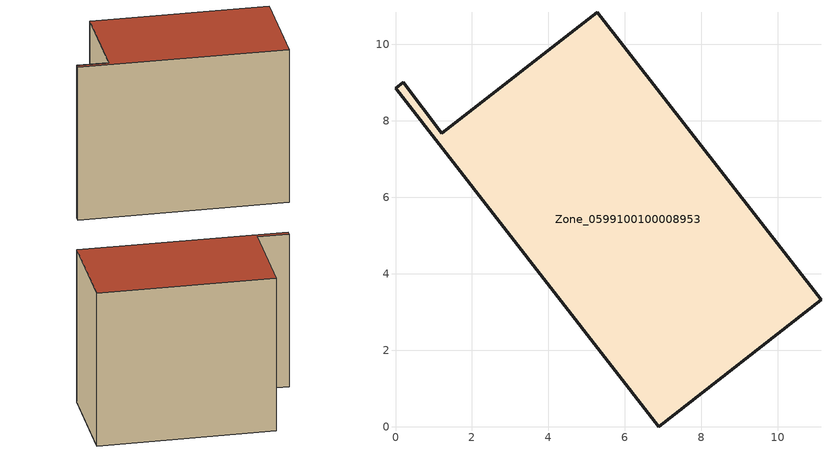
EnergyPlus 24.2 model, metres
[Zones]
Zone_0599100100008953
 floor ground (C_G): 6.89,0 0,8.86 0.2,9.01 1.22,7.67 5.28,10.84 11.13,3.32 z0
 wall outside (C_F): 1.22,7.67 0.2,9.01 0,8.86 6.89,0 11.13,3.32 5.28,10.84 1.22,7.67 z0:8.81
 roof outside (C_R): 11.13,3.32 5.28,10.84 1.22,7.67 0.2,9.01 0,8.86 6.89,0 z8.81
[BUILDING]
Pand.0599100100008953: North Axis=0; Terrain=City; Loads Convergence Tolerance Value=0.04; Temperature Convergence Tolerance Value=0.4; Solar Distribution=FullExterior; Maximum Number of Warmup Days=25; Minimum Number of Warmup Days=1
[Site:Location]
Rotterdam.The.Hague.AP_ZH_NLD Design_Conditions: Latitude=51.96; Longitude=4.45; Time Zone=1; Elevation=-4.5
[SITE:GROUNDTEMPERATURE:BUILDINGSURFACE]
18, 18, 18, 18, 18, 18, 18, 18, 18, 18, 18, 18
[MATERIAL] Thermal Absorptance=0.9; Solar Absorptance=0.7; Visible Absorptance=0.7
Name | Roughness | Thickness | Conductivity | Density | Specific Heat
G.TI.2006-2014 | MediumSmooth | 0.15 | 0.06 | 540 | 1210
F.TI.2006-2014 | Rough | 0.3 | 0.12 | 1920 | 840
R.TI.2006-2014 | MediumRough | 0.2 | 0.08 | 1500 | 1000
[CONSTRUCTION]
C_G: G.TI.2006-2014
C_F: F.TI.2006-2014
C_R: R.TI.2006-2014
[ZONE]
Zone_0599100100008953: Type=1; Multiplier=1; Ceiling Height=Autocalculate; Volume=Autocalculate; Floor Area=autocalculate; Part of Total Floor Area=Yes
[ZONEINFILTRATION:DESIGNFLOWRATE]
Infil_Zone_0599100100008953: Zone or ZoneList or Space or SpaceList=Zone_0599100100008953; Schedule=AlwaysOn; Design Flow Rate Calculation Method=Flow/Area; Flow Rate per Floor Area=0.0015; Constant Term Coefficient=1; Temperature Term Coefficient=0; Velocity Term Coefficient=0; Velocity Squared Term Coefficient=0
[HVACTEMPLATE:ZONE:IDEALLOADSAIRSYSTEM]
Zone_0599100100008953: Maximum Heating Supply Air Temperature=50; Minimum Cooling Supply Air Temperature=13; Maximum Heating Supply Air Humidity Ratio=0.0156; Minimum Cooling Supply Air Humidity Ratio=0.0077; Heating Limit=NoLimit; Cooling Limit=NoLimit; Dehumidification Control Type=ConstantSensibleHeatRatio; Cooling Sensible Heat Ratio=0.7; Dehumidification Setpoint=60; Humidification Control Type=None; Humidification Setpoint=30; Outdoor Air Method=None; Outdoor Air Flow Rate per Person=0.00944; Outdoor Air Flow Rate per Zone Floor Area=0; Outdoor Air Flow Rate per Zone=0; Demand Controlled Ventilation Type=None; Outdoor Air Economizer Type=NoEconomizer; Heat Recovery Type=None; Sensible Heat Recovery Effectiveness=0.7; Latent Heat Recovery Effectiveness=0.65
[ZONECONTROL:THERMOSTAT]
ThermostatControl_Zone_0599100100008953: Zone or ZoneList=Zone_0599100100008953; Control Type Schedule=DualSetpointControlType; Control 1=Thermostat_Zone_0599100100008953; Temperature Difference Between Cutout And Setpoint=0
[THERMOSTATSETPOINT:DUALSETPOINT]
Thermostat_Zone_0599100100008953: Heating Setpoint Temperature Schedule=HeatingSetpoint_Zone_0599100100008953; Cooling Setpoint Temperature Schedule=CoolingSetpoint_Zone_0599100100008953
[SCHEDULE:COMPACT]
HeatingSetpoint_Zone_0599100100008953: Through: 12/31, For: AllDays, Until: 24:00, 21
CoolingSetpoint_Zone_0599100100008953: Through: 12/31, For: AllDays, Until: 24:00, 24
DualSetpointControlType: Through: 12/31, For: AllDays, Until: 24:00, 4
AlwaysOn: Through: 12/31, For: AllDays, Until: 24:00, 1
